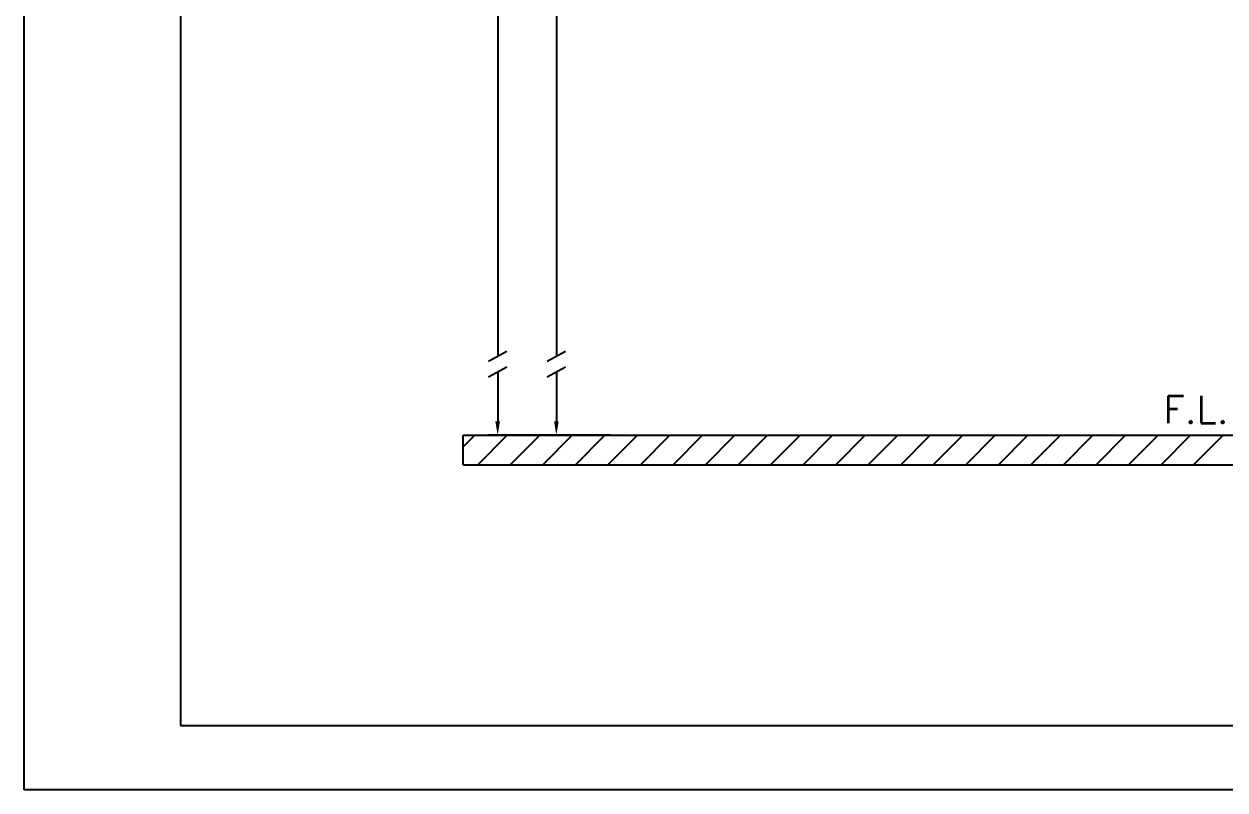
# Model space of a CAD drawing. Extents: x 11840 to 12260, y 2054 to 2648.
# Drawn here: x 11840.3 to 12101.3, y 2053.9 to 2220.2 of the extents above; entities that cross this region are included whole.
import ezdxf

# ---------------------------------------------------------------- set-up
doc = ezdxf.new("R2010")
doc.units = 0
doc.header["$LTSCALE"] = 7
doc.header["$MEASUREMENT"] = 0
doc.layers.get('0').update_dxf_attribs({"color": 2, "linetype": 'CONTINUOUS'})
doc.layers.add('D', color=2, linetype='CONTINUOUS')
doc.layers.add('HT', color=3, linetype='CONTINUOUS')
doc.styles.add('GHS', font='ROMANS.shx', dxfattribs={"bigfont": 'GHS.shx'})

msp = doc.modelspace()

# ---------------------------------------------------------------- linework, layer by layer
for p, q in [((11840.28043783742, 2053.868696112206), (11840.28043783742, 2647.868696112232)), ((11943.20897770221, 2462.589691924776), (11943.20897770221, 2148.074099307911)), ((11955.96212426223, 2436.709691924772), (11955.96212426223, 2148.074099307911)), ((11943.20897770221, 2144.675828384859), (11943.20897770221, 2133.897091924786)), ((11955.96212426223, 2144.675828384858), (11955.96212426223, 2133.897091924786)), ((11966.32212456042, 2130.897091924786), (11941.20897770221, 2130.897091924786)), ((11967.82212456042, 2130.897091924786), (11953.96212426223, 2130.897091924786)), ((12260.28043783743, 2053.868696112206), (11840.28043783742, 2053.868696112206))]:
    msp.add_line(p, q)
at = {"color": 4}
for p, q in [((11874.28043783743, 2616.868696112232), (11874.28043783743, 2067.868696112232)), ((11874.28043783743, 2067.868696112232), (12249.28043783743, 2067.868696112232))]:
    msp.add_line(p, q, dxfattribs=at)
for points in [[(11942.70897770221, 2133.897091924786), (11943.70897770221, 2133.897091924786), (11943.20897770221, 2130.897091924786)], [(11955.46212426223, 2133.897091924786), (11956.46212426223, 2133.897091924786), (11955.96212426223, 2130.897091924786)]]:
    msp.add_solid(points)
at = {"layer": 'D'}
for p, q in [((11941.20897770221, 2147.009884361688), (11945.20897770221, 2149.138314254134)), ((11953.96212426223, 2147.009884361688), (11957.96212426223, 2149.138314254134)), ((11941.20897770221, 2143.611613438635), (11945.20897770221, 2145.740043331082)), ((11953.96212426223, 2143.611613438635), (11957.96212426223, 2145.740043331082))]:
    msp.add_line(p, q, dxfattribs=at)
at = {"layer": 'HT', "ltscale": 0.5}
for p, q in [((11935.72216157075, 2130.897091924787), (12175.72216157075, 2130.897091924785)), ((11935.72216157075, 2128.406625164769), (11938.21262833077, 2130.897091924787)), ((11935.72216157075, 2124.497091924788), (11935.72216157075, 2130.897091924787)), ((11938.88369614263, 2124.497091924788), (11945.28369614263, 2130.897091924786)), ((11945.9547639545, 2124.497091924788), (11952.3547639545, 2130.897091924786)), ((11953.02583176636, 2124.497091924787), (11959.42583176636, 2130.897091924786)), ((11960.09689957823, 2124.497091924787), (11966.49689957823, 2130.897091924786)), ((11967.1679673901, 2124.497091924787), (11973.56796739009, 2130.897091924786)), ((11974.23903520196, 2124.497091924787), (11980.63903520196, 2130.897091924786)), ((11981.31010301383, 2124.497091924787), (11987.71010301383, 2130.897091924786)), ((11988.38117082569, 2124.497091924787), (11994.78117082569, 2130.897091924786)), ((11995.45223863756, 2124.497091924787), (12001.85223863756, 2130.897091924786)), ((12002.52330644942, 2124.497091924787), (12008.92330644942, 2130.897091924786)), ((12009.59437426129, 2124.497091924787), (12015.99437426129, 2130.897091924786)), ((12016.66544207315, 2124.497091924787), (12023.06544207315, 2130.897091924786)), ((12023.73650988502, 2124.497091924786), (12030.13650988502, 2130.897091924786)), ((12030.80757769688, 2124.497091924786), (12037.20757769688, 2130.897091924786)), ((12037.87864550875, 2124.497091924786), (12044.27864550875, 2130.897091924785)), ((12044.94971332062, 2124.497091924786), (12051.34971332061, 2130.897091924785)), ((12052.02078113248, 2124.497091924786), (12058.42078113248, 2130.897091924785)), ((12059.09184894434, 2124.497091924786), (12065.49184894435, 2130.897091924785)), ((12066.16291675621, 2124.497091924786), (12072.56291675621, 2130.897091924785)), ((12073.23398456808, 2124.497091924786), (12079.63398456808, 2130.897091924785)), ((12080.30505237994, 2124.497091924786), (12086.70505237994, 2130.897091924785)), ((12087.37612019181, 2124.497091924786), (12093.77612019181, 2130.897091924785)), ((12094.44718800367, 2124.497091924786), (12100.84718800367, 2130.897091924785)), ((11935.72216157075, 2124.497091924788), (12175.72216157075, 2124.497091924786))]:
    msp.add_line(p, q, dxfattribs=at)

# ---------------------------------------------------------------- texts
at = {"layer": 'D', "ltscale": 0.5, "style": 'GHS'}
msp.add_text('F.L.', height=6, dxfattribs=at).set_placement((12087.88638756588, 2133.493122977532))

doc.saveas('drawing.dxf')
